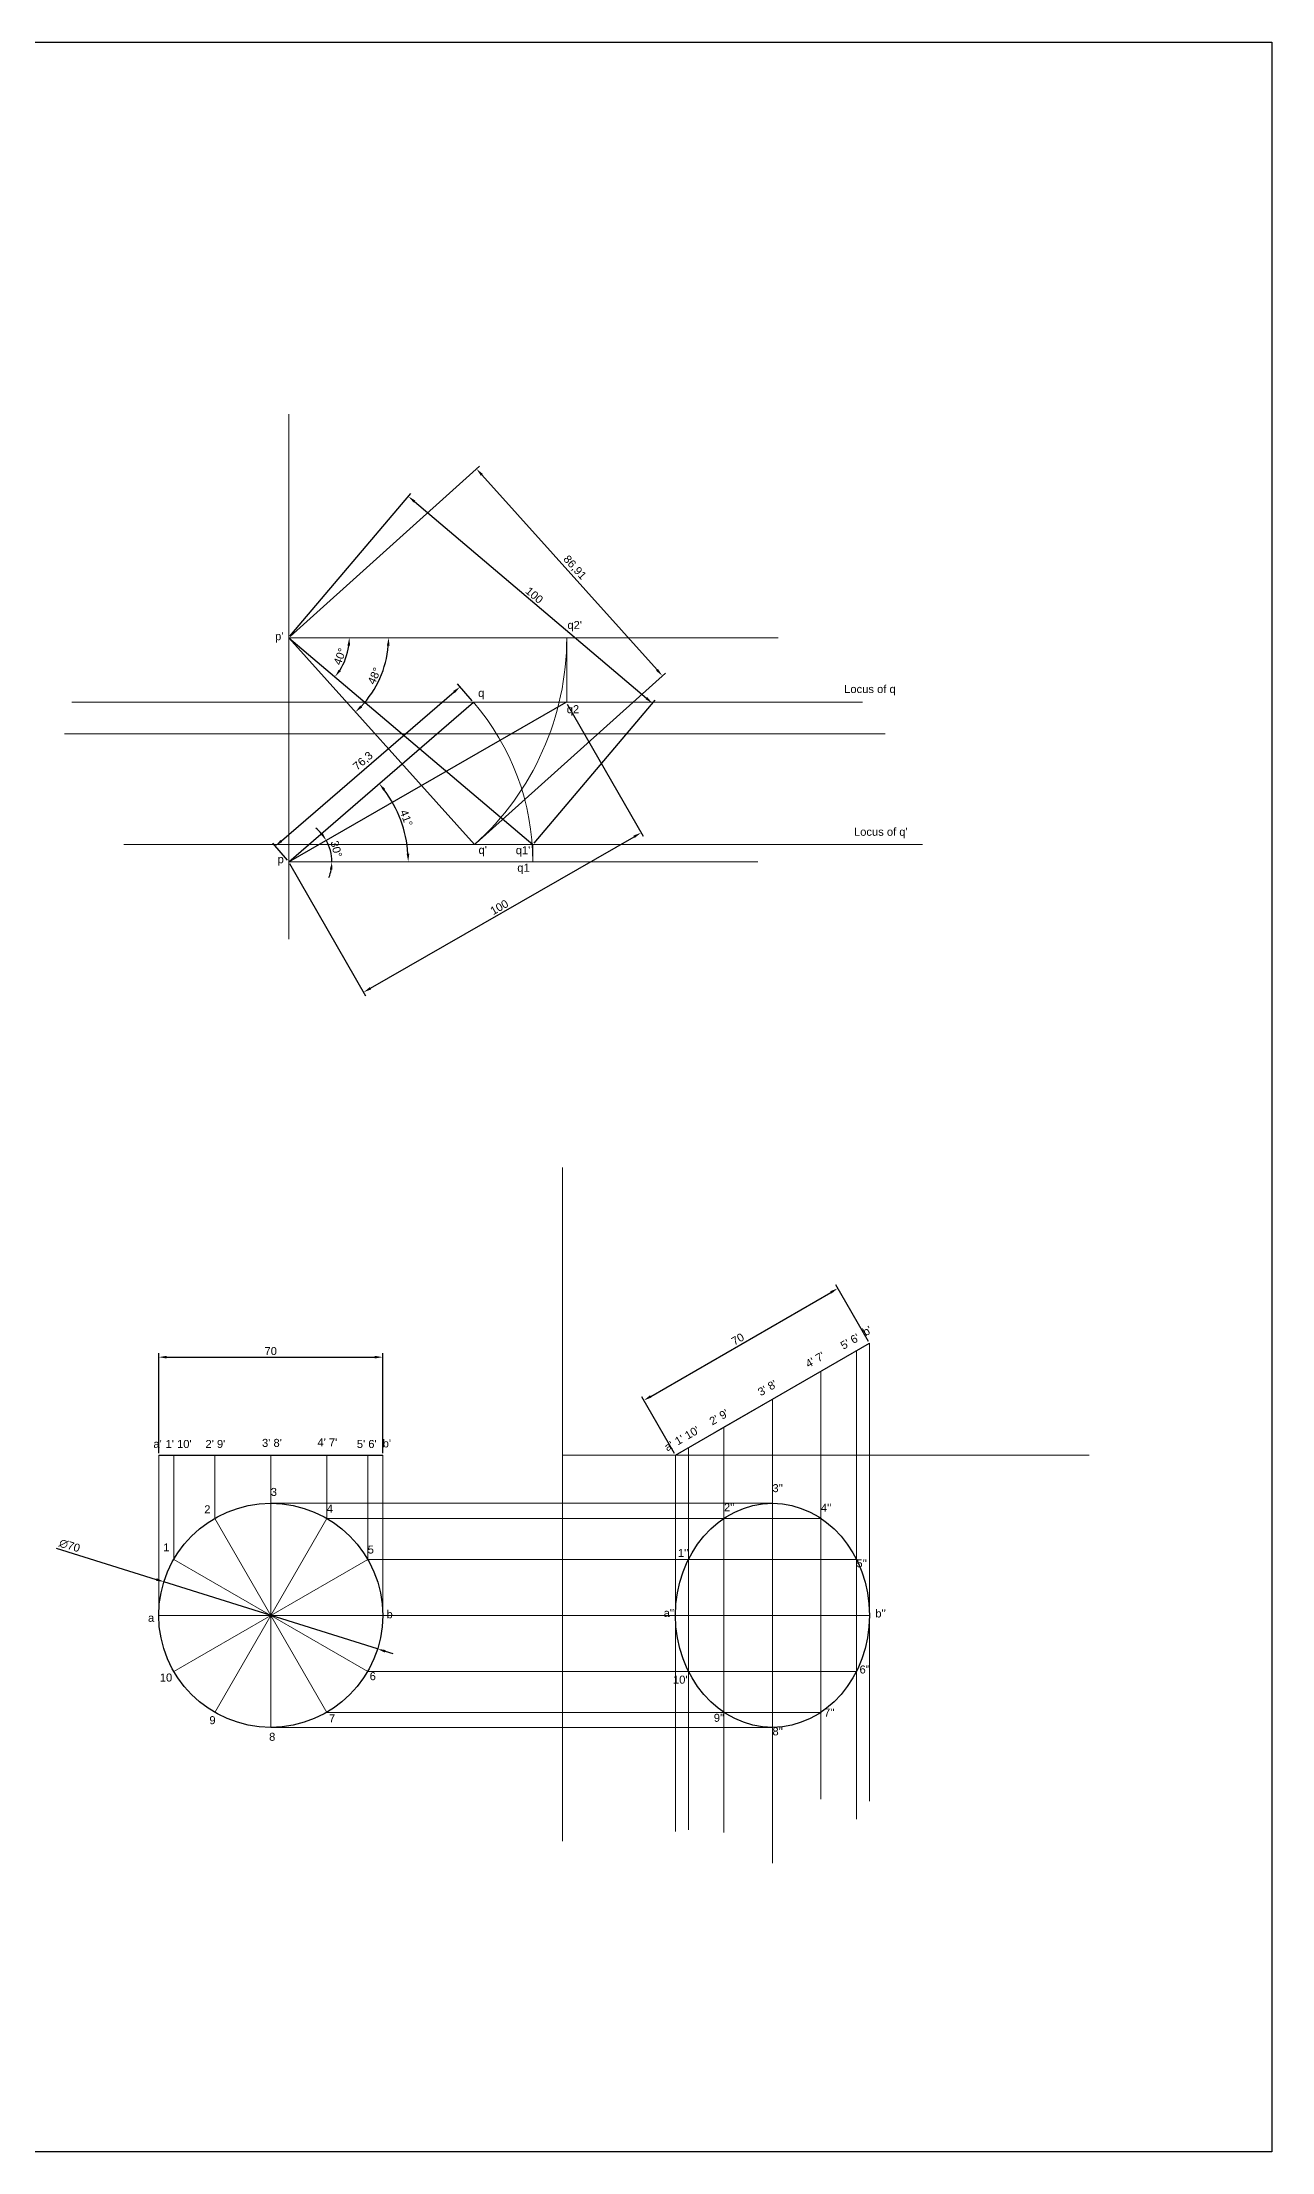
# Model space of a CAD drawing. Header units: millimetres. Extents: x 2292 to 3224, y 1698 to 4404.
# Drawn here: x 2839 to 3224, y 3745 to 4404 of the extents above; entities that cross this region are included whole.
import ezdxf

# ---------------------------------------------------------------- set-up
doc = ezdxf.new("R2010")
doc.units = ezdxf.units.MM
doc.styles.get("Standard").update_dxf_attribs({"font": 'arial.ttf'})
doc.dimstyles.new('ISO-25', dxfattribs={"dimtxt": 2.5, "dimasz": 2.5, "dimexe": 1.25, "dimexo": 0.625, "dimtad": 1, "dimtxsty": 'Standard', "dimcen": 2.5, "dimadec": 0, "dimazin": 0, "dimtfac": 1, "dimtmove": 0, "dimatfit": 3, "dimfxl": 1, "dimarcsym": 0})

# ---------------------------------------------------------------- blocks, each defined once
blk = doc.blocks.new('*U26')
at = {"lineweight": 5}
for q in [(0, 0), (70, 0)]:
    blk.add_line((35, 0), q, dxfattribs=at)
blk = doc.blocks.new('*U28')
at = {"color": 0, "linetype": 'ByBlock', "lineweight": -2, "transparency": 16777216}
for p, rotation in [((1868.68, 1490.18), 89.99999999999999), ((1868.68, 1560.18), 269.9999999999999), ((1851.18, 1494.87), 59.99999999999997), ((1886.18, 1494.87), 119.9999999999999), ((1886.18, 1555.49), 239.9999999999999), ((1851.18, 1555.49), 299.9999999999999), ((1838.37, 1507.68), 29.99999999999999), ((1899, 1507.68), 150), ((1899, 1542.68), 209.9999999999999), ((1838.37, 1542.68), 329.9999999999998), ((1903.68, 1525.18), 180)]:
    blk.add_blockref('*U26', p, dxfattribs=dict(at, rotation=rotation))
blk.add_blockref('*U26', (1833.68, 1525.18), dxfattribs=at)
blk = doc.blocks.new('*D29')
at = {"color": 0, "lineweight": -2, "transparency": 16777216}
for p, q in [((2843.79, 3933.85), (2875.05, 3924.05)), ((2944.23, 3902.36), (2877.44, 3923.3)), ((2946.62, 3901.61), (2949, 3900.86))]:
    blk.add_line(p, q, dxfattribs=at)
at = {"color": 0, "transparency": 16777216}
for points in [[(2875.18, 3924.45), (2874.93, 3923.65), (2877.44, 3923.3)], [(2946.74, 3902), (2946.49, 3901.21), (2944.23, 3902.36)]]:
    blk.add_solid(points, dxfattribs=at)
at = {"layer": 'Defpoints', "color": 0, "transparency": 16777216}
for p in [(2877.44, 3923.3), (2944.23, 3902.36)]:
    blk.add_point(p, dxfattribs=at)
at = {"color": 0, "lineweight": 5, "transparency": 16777216, "insert": (2847.98, 3934.61), "char_height": 2.5, "attachment_point": 5, "rotation": 342.58777}
blk.add_mtext('∅70', dxfattribs=at)
blk = doc.blocks.new('*D30')
at = {"color": 0, "lineweight": -2, "transparency": 16777216}
for p, q in [((2875.83, 3963.49), (2875.83, 3994.75)), ((2945.83, 3963.49), (2945.83, 3994.75)), ((2878.33, 3993.5), (2943.33, 3993.5))]:
    blk.add_line(p, q, dxfattribs=at)
at = {"color": 0, "transparency": 16777216}
for points in [[(2878.33, 3993.91), (2878.33, 3993.08), (2875.83, 3993.5)], [(2943.33, 3993.91), (2943.33, 3993.08), (2945.83, 3993.5)]]:
    blk.add_solid(points, dxfattribs=at)
at = {"layer": 'Defpoints', "color": 0, "transparency": 16777216}
for p in [(2945.83, 3993.5), (2875.83, 3962.87), (2945.83, 3962.87)]:
    blk.add_point(p, dxfattribs=at)
at = {"color": 0, "lineweight": 5, "transparency": 16777216, "insert": (2910.83, 3995.4), "char_height": 2.5, "attachment_point": 5}
blk.add_mtext('70', dxfattribs=at)
blk = doc.blocks.new('*D31')
at = {"color": 0, "lineweight": -2, "transparency": 16777216}
for p, q in [((3097.65, 3998.41), (3087.45, 4016.07)), ((3029.62, 3981.24), (3085.91, 4013.74)), ((3037.02, 3963.41), (3026.83, 3981.07))]:
    blk.add_line(p, q, dxfattribs=at)
at = {"color": 0, "transparency": 16777216}
for points in [[(3085.7, 4014.1), (3086.12, 4013.38), (3088.07, 4014.99)], [(3029.41, 3981.6), (3029.83, 3980.88), (3027.45, 3979.99)]]:
    blk.add_solid(points, dxfattribs=at)
at = {"layer": 'Defpoints', "color": 0, "transparency": 16777216}
for p in [(3088.07, 4014.99), (3097.96, 3997.87), (3037.34, 3962.87)]:
    blk.add_point(p, dxfattribs=at)
at = {"color": 0, "lineweight": 5, "transparency": 16777216, "insert": (3056.81, 3999.13), "char_height": 2.5, "attachment_point": 5, "rotation": 30}
blk.add_mtext('70', dxfattribs=at)
blk = doc.blocks.new('*D54')
at = {"color": 0, "lineweight": -2, "transparency": 16777216}
blk.add_arc((2916.44, 4218.28), 18.95, 327.28952, 352.43676, dxfattribs=at)
at = {"color": 0, "transparency": 16777216}
for points in [[(2934.81, 4215.82), (2935.65, 4215.76), (2935.4, 4218.28)], [(2932.72, 4207.8), (2932.05, 4208.29), (2930.9, 4206.03)]]:
    blk.add_solid(points, dxfattribs=at)
at = {"layer": 'Defpoints', "color": 0, "transparency": 16777216}
for p in [(2916.44, 4218.28), (2916.44, 4218.28), (3069.42, 4218.28), (2933.35, 4209.72), (2992.74, 4153.64)]:
    blk.add_point(p, dxfattribs=at)
at = {"color": 0, "lineweight": 5, "transparency": 16777216, "insert": (2932.45, 4212.41), "char_height": 2.5, "attachment_point": 5, "rotation": 69.86314}
blk.add_mtext('40°', dxfattribs=at)
blk = doc.blocks.new('*D55')
at = {"color": 0, "lineweight": -2, "transparency": 16777216}
for start, end in [(40.49157, 51.10479), (360, 29.87835), (338.77356, 349.38678)]:
    blk.add_arc((2916.44, 4148.28), 13.52, start, end, dxfattribs=at)
at = {"color": 0, "transparency": 16777216}
for points in [[(2927.06, 4157.3), (2926.38, 4156.82), (2928.16, 4155.02)], [(2929.31, 4145.83), (2930.14, 4145.76), (2929.96, 4148.28)]]:
    blk.add_solid(points, dxfattribs=at)
at = {"layer": 'Defpoints', "color": 0, "transparency": 16777216}
for p in [(3003.15, 4198.1), (2916.44, 4148.28), (2916.44, 4148.28), (2929.75, 4150.62), (3063.04, 4148.28)]:
    blk.add_point(p, dxfattribs=at)
at = {"color": 0, "lineweight": 5, "transparency": 16777216, "insert": (2931.34, 4152.26), "char_height": 2.5, "attachment_point": 5, "rotation": 284.93918}
blk.add_mtext('30°', dxfattribs=at)
blk = doc.blocks.new('*D58')
at = {"color": 0, "lineweight": -2, "transparency": 16777216}
blk.add_arc((2916.44, 4218.28), 31.22, 316.53472, 355.41119, dxfattribs=at)
at = {"color": 0, "transparency": 16777216}
for points in [[(2947.15, 4215.8), (2947.98, 4215.77), (2947.67, 4218.28)], [(2939.4, 4196.51), (2938.81, 4197.1), (2937.31, 4195.06)]]:
    blk.add_solid(points, dxfattribs=at)
at = {"layer": 'Defpoints', "color": 0, "transparency": 16777216}
for p in [(2916.44, 4218.28), (2916.44, 4218.28), (3069.42, 4218.28), (2942.91, 4201.72), (2974.54, 4153.64)]:
    blk.add_point(p, dxfattribs=at)
at = {"color": 0, "lineweight": 5, "transparency": 16777216, "insert": (2943.22, 4206.35), "char_height": 2.5, "attachment_point": 5, "rotation": 65.97296}
blk.add_mtext('48°', dxfattribs=at)
blk = doc.blocks.new('*D59')
at = {"color": 0, "lineweight": -2, "transparency": 16777216}
blk.add_arc((2916.44, 4148.28), 37.37, 3.83368, 36.92895, dxfattribs=at)
at = {"color": 0, "transparency": 16777216}
for points in [[(2945.99, 4170.48), (2946.64, 4171), (2944.75, 4172.68)], [(2954.15, 4150.8), (2953.31, 4150.77), (2953.81, 4148.28)]]:
    blk.add_solid(points, dxfattribs=at)
at = {"layer": 'Defpoints', "color": 0, "transparency": 16777216}
for p in [(2974.23, 4198.1), (2952.77, 4157.06), (2916.44, 4148.28), (2916.44, 4148.28), (3063.04, 4148.28)]:
    blk.add_point(p, dxfattribs=at)
at = {"color": 0, "lineweight": 5, "transparency": 16777216, "insert": (2953.24, 4161.95), "char_height": 2.5, "attachment_point": 5, "rotation": 290.38131}
blk.add_mtext('41°', dxfattribs=at)
blk = doc.blocks.new('*D69')
at = {"color": 0, "lineweight": -2, "transparency": 16777216}
for p, q in [((2916.91, 4218.7), (2976.07, 4271.87)), ((2976.81, 4269.18), (3031.57, 4208.25)), ((2975, 4154.06), (3034.17, 4207.23))]:
    blk.add_line(p, q, dxfattribs=at)
at = {"color": 0, "transparency": 16777216}
for points in [[(2977.12, 4269.46), (2976.5, 4268.9), (2975.14, 4271.04)], [(3031.88, 4208.53), (3031.26, 4207.97), (3033.24, 4206.39)]]:
    blk.add_solid(points, dxfattribs=at)
at = {"layer": 'Defpoints', "color": 0, "transparency": 16777216}
for p in [(2916.44, 4218.28), (3033.24, 4206.39), (2974.54, 4153.64)]:
    blk.add_point(p, dxfattribs=at)
at = {"color": 0, "transparency": 16777216, "insert": (3005.77, 4240.14), "char_height": 2.5, "attachment_point": 5, "rotation": 311.94591}
blk.add_mtext('86,91', dxfattribs=at)
blk = doc.blocks.new('*D70')
at = {"color": 0, "lineweight": -2, "transparency": 16777216}
for p, q in [((2916.85, 4218.76), (2954.66, 4263.39)), ((2955.76, 4260.82), (3028.24, 4199.41)), ((2993.14, 4154.12), (3030.96, 4198.75))]:
    blk.add_line(p, q, dxfattribs=at)
at = {"color": 0, "transparency": 16777216}
for points in [[(2956.03, 4261.14), (2955.49, 4260.51), (2953.85, 4262.44)], [(3028.51, 4199.73), (3027.97, 4199.09), (3030.15, 4197.8)]]:
    blk.add_solid(points, dxfattribs=at)
at = {"layer": 'Defpoints', "color": 0, "transparency": 16777216}
for p in [(2916.44, 4218.28), (3030.15, 4197.8), (2992.74, 4153.64)]:
    blk.add_point(p, dxfattribs=at)
at = {"color": 0, "transparency": 16777216, "insert": (2993.23, 4231.57), "char_height": 2.5, "attachment_point": 5, "rotation": 319.72628}
blk.add_mtext('100', dxfattribs=at)
blk = doc.blocks.new('*D71')
at = {"color": 0, "lineweight": -2, "transparency": 16777216}
for p, q in [((2914.15, 4154.78), (2968.15, 4201.33)), ((2973.82, 4198.57), (2969.22, 4203.91)), ((2916.03, 4148.76), (2911.44, 4154.09))]:
    blk.add_line(p, q, dxfattribs=at)
at = {"color": 0, "transparency": 16777216}
for points in [[(2967.88, 4201.65), (2968.42, 4201.01), (2970.04, 4202.96)], [(2913.87, 4155.09), (2914.42, 4154.46), (2912.25, 4153.15)]]:
    blk.add_solid(points, dxfattribs=at)
at = {"layer": 'Defpoints', "color": 0, "transparency": 16777216}
for p in [(2970.04, 4202.96), (2974.23, 4198.1), (2916.44, 4148.28)]:
    blk.add_point(p, dxfattribs=at)
at = {"color": 0, "transparency": 16777216, "insert": (2939.76, 4179.67), "char_height": 2.5, "attachment_point": 5, "rotation": 40.76262}
blk.add_mtext('76,3', dxfattribs=at)
blk = doc.blocks.new('*D72')
at = {"color": 0, "lineweight": -2, "transparency": 16777216}
for p, q in [((3003.46, 4197.56), (3027.19, 4156.26)), ((2942.03, 4108.77), (3024.4, 4156.09)), ((2916.75, 4147.74), (2940.48, 4106.44))]:
    blk.add_line(p, q, dxfattribs=at)
at = {"color": 0, "transparency": 16777216}
for points in [[(3024.19, 4156.46), (3024.61, 4155.73), (3026.57, 4157.34)], [(2941.82, 4109.13), (2942.24, 4108.41), (2939.86, 4107.52)]]:
    blk.add_solid(points, dxfattribs=at)
at = {"layer": 'Defpoints', "color": 0, "transparency": 16777216}
for p in [(3003.15, 4198.1), (3026.57, 4157.34), (2916.44, 4148.28)]:
    blk.add_point(p, dxfattribs=at)
at = {"color": 0, "transparency": 16777216, "insert": (2982.27, 4134.08), "char_height": 2.5, "attachment_point": 5, "rotation": 29.87835}
blk.add_mtext('100', dxfattribs=at)

msp = doc.modelspace()

# ---------------------------------------------------------------- linework, layer by layer
for p, q in [((2291.619, 4404.352), (3223.732, 4404.352)), ((3223.732, 4404.352), (3223.732, 3745.215)), ((3223.732, 3745.215), (2291.619, 3745.215))]:
    msp.add_line(p, q)
at = {"lineweight": 5}
for p, q in [((2916.443, 4288.092), (2916.443, 4146.303)), ((2916.443, 4188.285), (2916.443, 4218.285)), ((2916.443, 4218.285), (3069.42, 4218.285)), ((3003.356, 4198.101), (3003.356, 4218.285)), ((3003.151, 4198.101), (2848.692, 4198.101)), ((3003.151, 4198.101), (3095.794, 4198.101)), ((2846.361, 4188.285), (3102.829, 4188.285)), ((2916.443, 4188.285), (2916.443, 4148.285)), ((2992.739, 4153.641), (2864.964, 4153.641)), ((2992.739, 4153.641), (3114.505, 4153.641)), ((2992.739, 4153.641), (2992.739, 4148.285)), ((2916.443, 4148.285), (3063.038, 4148.285)), ((2916.443, 4146.303), (2916.443, 4124.093)), ((3001.979, 4052.713), (3001.979, 3842.271)), ((3093.898, 3995.524), (3082.803, 3989.118)), ((3097.959, 3997.868), (3093.898, 3995.524)), ((3093.898, 3995.524), (3093.898, 3849.104)), ((3097.959, 3997.868), (3097.959, 3854.805)), ((3082.803, 3989.118), (3082.803, 3855.446)), ((3067.648, 3980.368), (3067.648, 3835.39)), ((3041.398, 3965.213), (3052.492, 3971.618)), ((3052.492, 3971.618), (3052.492, 3844.98)), ((2875.835, 3912.829), (2875.835, 3962.868)), ((2880.524, 3930.329), (2880.524, 3962.868)), ((2893.335, 3943.14), (2893.335, 3962.868)), ((2910.835, 3947.829), (2910.835, 3962.868)), ((2928.335, 3943.14), (2928.335, 3962.868)), ((2941.145, 3930.329), (2941.145, 3962.868)), ((2945.835, 3912.829), (2945.835, 3962.868)), ((3001.979, 3962.868), (3166.614, 3962.868)), ((3037.337, 3962.868), (3041.398, 3965.213)), ((3037.337, 3962.868), (3037.337, 3845.338)), ((3041.398, 3965.213), (3041.398, 3845.853)), ((2910.835, 3947.829), (3067.648, 3947.829)), ((2928.335, 3943.14), (3082.803, 3943.14)), ((2941.145, 3930.329), (3093.898, 3930.329)), ((2945.835, 3912.829), (3097.959, 3912.829)), ((2941.145, 3895.329), (3093.898, 3895.329)), ((2928.335, 3882.518), (3082.803, 3882.518)), ((2910.835, 3877.829), (3067.648, 3877.829))]:
    msp.add_line(p, q, dxfattribs=at)
at = {"lineweight": 30}
for p, q in [((2916.443, 4218.285), (2992.739, 4153.641)), ((2916.443, 4218.285), (2974.538, 4153.641)), ((2916.443, 4148.285), (3003.151, 4198.101)), ((2916.443, 4148.285), (2974.231, 4198.101)), ((3037.337, 3962.868), (3097.959, 3997.868)), ((3052.492, 3971.618), (3067.648, 3980.368)), ((2875.835, 3962.868), (2945.835, 3962.868))]:
    msp.add_line(p, q, dxfattribs=at)
msp.add_circle((2910.835, 3912.829), 35, dxfattribs=at)
at = {"lineweight": 5}
for centre, radius, start, end in [((2916.443, 4218.285), 86.913, 311.945912, 0), ((2916.443, 4148.285), 76.296, 0, 40.762624)]:
    msp.add_arc(centre, radius, start, end, dxfattribs=at)
at = {"lineweight": 30}
msp.add_ellipse((3067.648, 3912.829), major_axis=(0, 35), ratio=0.8660254, dxfattribs=at)

# ---------------------------------------------------------------- block references
at = {"lineweight": 5}
msp.add_blockref('*U28', (1042.15, 2387.648), dxfattribs=at)

# ---------------------------------------------------------------- texts
at = {"lineweight": 5, "char_height": 2.5, "attachment_point": 1}
for s, width, insert in [("p' ", 7.20876, (2912.2, 4220.007)), ("q2'", 17.59252, (3003.563, 4223.495)), ('q', 10.60208, (2975.664, 4202.269)), ('Locus of q', 47.90533, (3090.061, 4203.496)), ('\\Pq2', 8.91039, (3003.356, 4201.374)), ("q'", 15.20224, (2975.78, 4153.227)), ("\\Pq1'", 13.51264, (2987.418, 4157.314)), ("Locus of q'", 40.53528, (3093.132, 4158.903)), ('p', 7.15236, (2912.975, 4150.33)), ('q1', 10.56725, (2987.904, 4147.671)), ("4' 7'", 10.49358, (2925.441, 3968.137)), ("a'", 6.44017, (2874.159, 3967.627)), ("1' 10'", 7.76077, (2877.971, 3967.627)), ("2' 9'", 9.41523, (2890.441, 3967.627)), ("3' 8'", 10.9755, (2908.112, 3967.967)), ("5' 6'", 8.91464, (2937.742, 3967.627)), ("b'", 8.99056, (2945.835, 3967.797)), ('3', 6.63279, (2910.835, 3952.641)), ("3''", 8.56962, (3067.648, 3953.824)), (' 2', 4.25086, (2889.084, 3947.207)), ('4', 9.18835, (2928.335, 3947.377)), ("2''", 15.15544, (3052.492, 3947.829)), ("4''", 4.19096, (3082.803, 3947.718)), ('  1', 5.20693, (2875.317, 3935.319)), ('5', 7.45482, (2941.145, 3934.633)), ("\\P\\P\\P\\P1''", 4.06088, (3038.113, 3950.245)), ("5''", 4.06088, (3093.898, 3930.329)), ('     \\P      a', 9.18586, (2866.649, 3917.486)), ('b', 8.5146, (2947.024, 3914.429)), ("       \\P        a''", 11.46282, (3025.874, 3918.982)), ("b''", 7.58932, (3099.801, 3914.671)), ("\\P\\P\\P\\P\\P\\P\\P 6''", 4.06088, (3093.898, 3926.337)), ('10', 6.56663, (2876.167, 3894.65)), ('6', 7.83476, (2941.755, 3895.069)), ("\\P\\P10''", 4.06088, (3036.557, 3902.322)), (" \\P 7''", 8.53229, (3082.803, 3887.851)), ('9', 4.05079, (2891.663, 3881.329)), ('8', 5.95294, (2910.325, 3876.131)), (' 7', 6.40524, (2928.058, 3881.912)), ("9''", 15.15544, (3049.319, 3882.065)), ("8''", 5.98292, (3067.648, 3877.829))]:
    msp.add_mtext_dynamic_manual_height_columns(s, width=width, gutter_width=12.5, heights=[0], dxfattribs=dict(at, insert=insert))
at = {"lineweight": 5, "char_height": 2.5, "attachment_point": 1, "rotation": 30}
for s, width, insert in [("b'", 8.99056, (3095.494, 4002.137)), ("4' 7'", 10.49358, (3077.663, 3992.235)), ("5' 6'", 8.91464, (3088.571, 3997.943)), ("3' 8'", 10.9755, (3062.74, 3983.422)), ("2' 9'", 9.41523, (3047.607, 3974.293)), ("1' 10'", 7.76077, (3036.808, 3968.058)), ("a'", 6.44017, (3033.507, 3966.152))]:
    msp.add_mtext_dynamic_manual_height_columns(s, width=width, gutter_width=12.5, heights=[0], dxfattribs=dict(at, insert=insert))

# ---------------------------------------------------------------- dimensions: what is measured, and where the dimension line sits
for p1, p2, distance, picture, middle in [((2916.443, 4218.285), (2974.538, 4153.641), 78.92, '*D69', (3005.771, 4240.137)), ((2916.443, 4218.285), (2992.739, 4153.641), 57.874, '*D70', (2993.232, 4231.569)), ((2916.443, 4148.285), (2974.231, 4198.101), 6.418, '*D71', (2939.758, 4179.665)), ((2916.443, 4148.285), (3003.151, 4198.101), -47.009, '*D72', (2982.268, 4134.081))]:
    dim = msp.add_aligned_dim(p1=p1, p2=p2, distance=distance, dimstyle='ISO-25')
    dim.commit()
    dim.dimension.update_dxf_attribs({"geometry": picture, "text_midpoint": middle})
at = {"lineweight": 5}
for base, line1, line2, picture, middle in [((2933.352, 4209.725), ((2916.443, 4218.285), (3069.42, 4218.285)), ((2916.443, 4218.285), (2992.739, 4153.641)), '*D54', (2932.452, 4212.415)), ((2942.911, 4201.722), ((2916.443, 4218.285), (2974.538, 4153.641)), ((2916.443, 4218.285), (3069.42, 4218.285)), '*D58', (2943.224, 4206.346)), ((2929.755, 4150.622), ((2916.443, 4148.285), (3063.038, 4148.285)), ((2916.443, 4148.285), (3003.151, 4198.101)), '*D55', (2931.34, 4152.259)), ((2952.767, 4157.064), ((2916.443, 4148.285), (3063.038, 4148.285)), ((2916.443, 4148.285), (2974.231, 4198.101)), '*D59', (2953.236, 4161.954))]:
    dim = msp.add_angular_dim_2l(base=base, line1=line1, line2=line2, dimstyle='ISO-25', dxfattribs=at)
    dim.commit()
    dim.dimension.update_dxf_attribs({"geometry": picture, "text_midpoint": middle})
dim = msp.add_aligned_dim(p1=(3037.337, 3962.868), p2=(3097.959, 3997.868), distance=19.768, dimstyle='ISO-25', dxfattribs=at)
dim.commit()
dim.dimension.update_dxf_attribs({"geometry": '*D31', "text_midpoint": (3056.813, 3999.134)})
dim = msp.add_linear_dim(base=(2945.835, 3993.497), p1=(2875.835, 3962.868), p2=(2945.835, 3962.868), dimstyle='ISO-25', dxfattribs=at)
dim.commit()
dim.dimension.update_dxf_attribs({"geometry": '*D30', "text_midpoint": (2910.835, 3995.399)})
dim = msp.add_diameter_dim_2p(p1=(2944.231, 3902.355), p2=(2877.438, 3923.302), dimstyle='ISO-25', dxfattribs=at)
dim.commit()
dim.dimension.update_dxf_attribs({"geometry": '*D29', "text_midpoint": (2847.389, 3932.726), "dimtype": 163})

doc.saveas('drawing.dxf')
